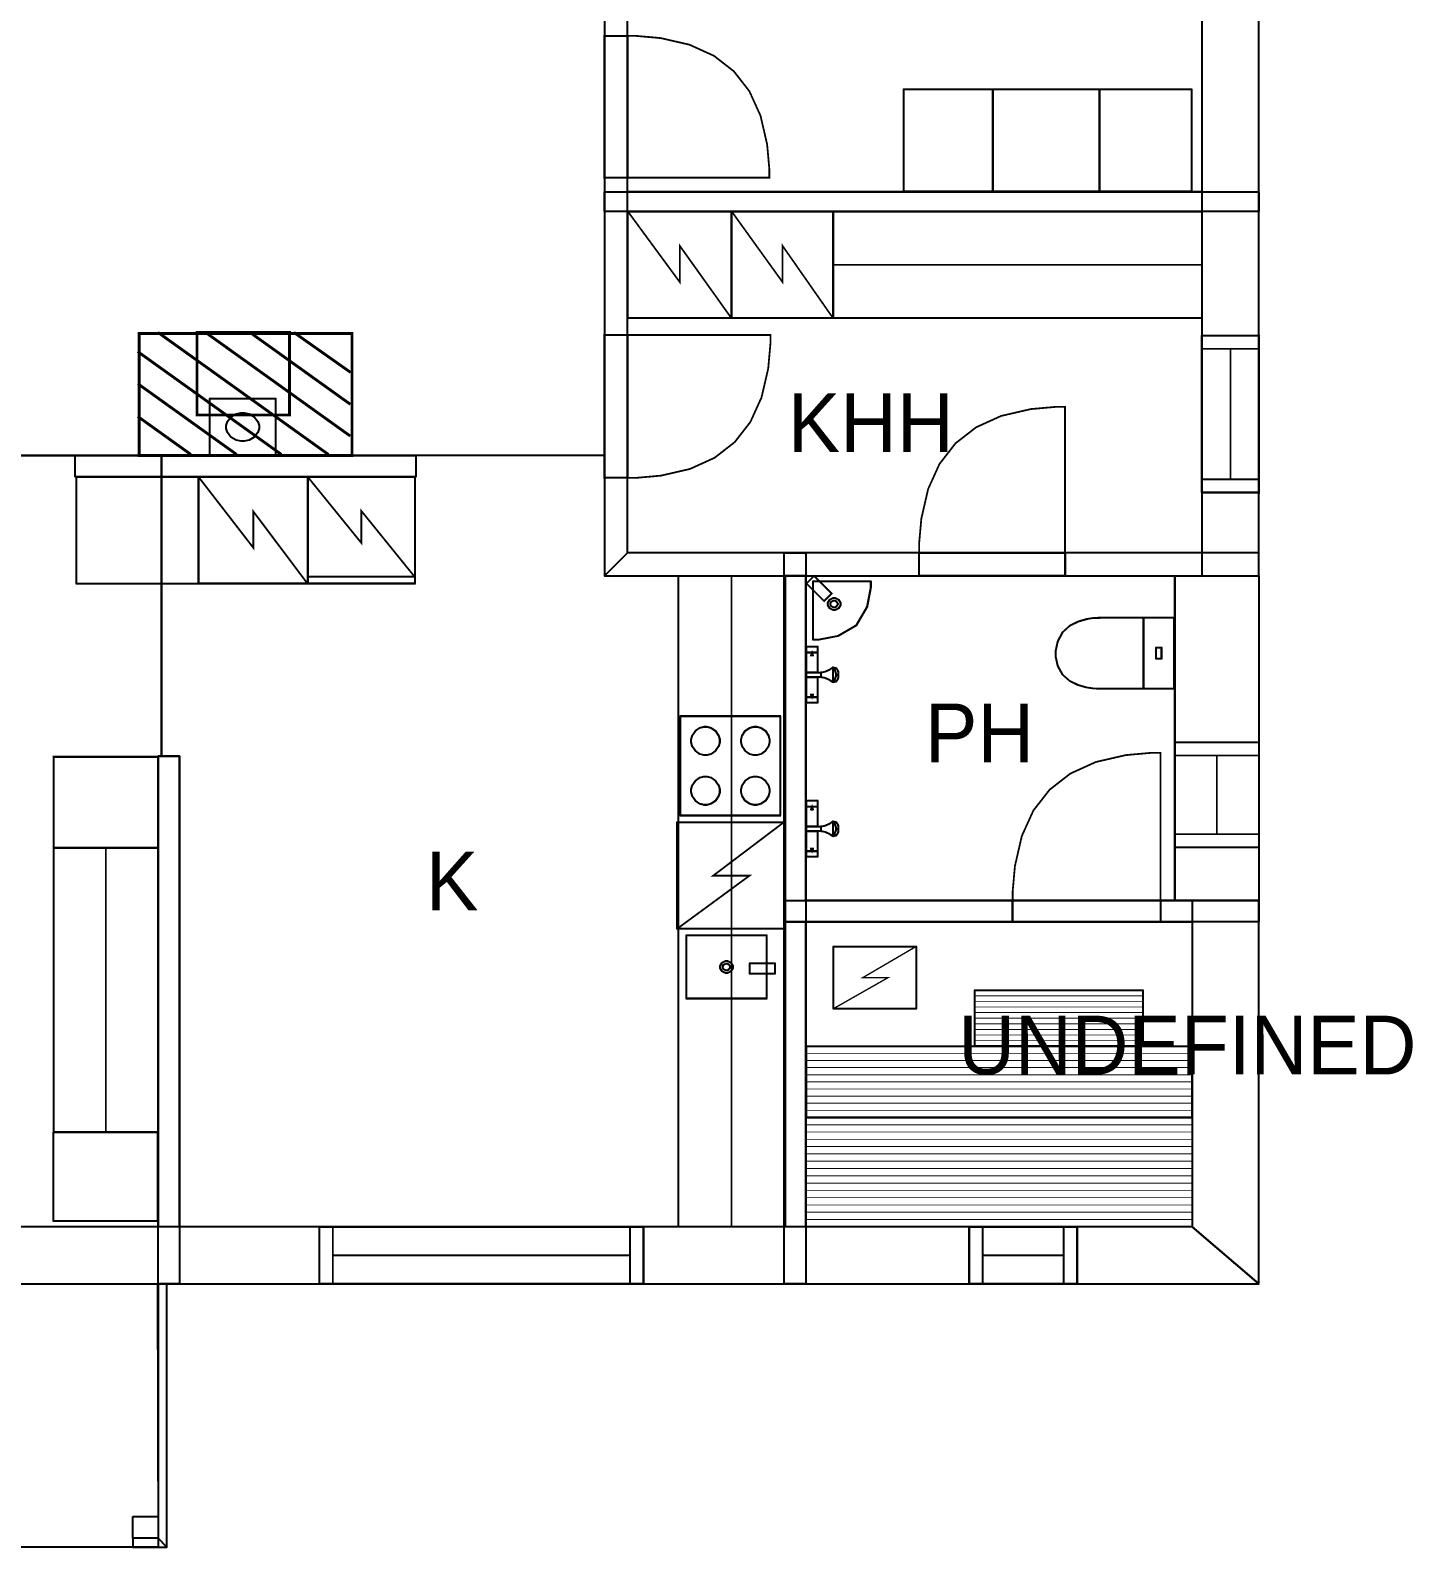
# Model space of a CAD drawing. Extents: x 2.3 to 15.3, y 0 to 14.5.
# Drawn here: x 7.23 to 15.32, y 0 to 8.88 of the extents above; entities that cross this region are included whole.
import ezdxf

# ---------------------------------------------------------------- set-up
doc = ezdxf.new("R2010")
doc.units = 0
doc.layers.get('0').update_dxf_attribs({"linetype": 'CONTINUOUS'})

msp = doc.modelspace()

# ---------------------------------------------------------------- linework, layer by layer
at = {"color": 0}
for points, const_width in [([(10.5942, 11.4981), (10.5942, 5.68642), (10.7296, 5.82183), (10.7296, 11.4981), (10.5942, 11.4981)], 0.00208), ([(14.0917, 11.1648), (14.0917, 5.68642), (14.425, 5.68642), (14.425, 11.4981), (14.0917, 11.1648)], 0.00208), ([(10.5942, 8.84744), (10.7296, 8.84744), (10.7296, 8.01714), (10.5942, 8.01714), (10.5942, 8.84744)], 0.01042), ([(10.5942, 8.84744), (10.7296, 8.84744), (10.7296, 8.01714), (10.5942, 8.01714), (10.5942, 8.84744)], 0.01042), ([(10.7296, 8.84744), (10.7782, 8.84744), (10.9242, 8.83447), (11.0928, 8.79557), (11.2356, 8.73068), (11.3523, 8.63992), (11.4431, 8.52317), (11.508, 8.38043), (11.5469, 8.21175), (11.5599, 8.06581), (11.5599, 8.01714), (10.7296, 8.01714), (10.7296, 8.84744)], 0.01042), ([(12.3467, 8.53472), (12.8677, 8.53472), (12.8677, 7.93576), (12.3467, 7.93576), (12.3467, 8.53472)], 0.01042), ([(12.8676, 8.53472), (13.4926, 8.53472), (13.4926, 7.93576), (12.8676, 7.93576), (12.8676, 8.53472)], 0.01042), ([(13.4927, 8.53472), (14.0299, 8.53472), (14.0299, 7.93576), (13.4927, 7.93576), (13.4927, 8.53472)], 0.01042), ([(10.5942, 7.93414), (14.425, 7.93414), (14.425, 7.82026), (10.5942, 7.82026), (10.5942, 7.93414)], 0.00208), ([(10.7317, 7.81961), (11.339, 7.81961), (11.339, 7.19461), (10.7317, 7.19461), (10.7317, 7.81961)], 0.01012), ([(11.339, 7.82026), (11.9336, 7.82026), (11.9336, 7.19526), (11.339, 7.19526), (11.339, 7.82026)], 0.00991), ([(11.9336, 7.81944), (14.0917, 7.81944), (14.0917, 7.19444), (11.9336, 7.19444), (11.9336, 7.81944)], 0.01042), ([(11.9336, 7.81944), (14.0917, 7.81944), (14.0917, 7.50694), (11.9336, 7.50694), (11.9336, 7.81944)], 0.01042), ([(7.87147, 7.10558), (9.11762, 7.10558), (9.11762, 6.39122), (7.87147, 6.39122), (7.87147, 7.10558)], 0.01662), ([(8.21001, 7.11154), (8.75119, 7.11154), (8.75119, 6.62842), (8.21001, 6.62842), (8.21001, 7.11154)], 0.01662), ([(10.5942, 7.09694), (10.7296, 7.09694), (10.7296, 6.26019), (10.5942, 6.26019), (10.5942, 7.09694)], 0.01042), ([(10.5942, 7.09694), (10.7296, 7.09694), (10.7296, 6.26019), (10.5942, 6.26019), (10.5942, 7.09694)], 0.01042), ([(10.7296, 6.26019), (10.7786, 6.26019), (10.9257, 6.27328), (11.0956, 6.3125), (11.2394, 6.37788), (11.357, 6.4694), (11.4486, 6.58703), (11.5139, 6.73085), (11.5532, 6.90076), (11.5663, 7.04785), (11.5663, 7.09685), (10.7296, 7.09685), (10.7296, 6.26019)], 0.01042), ([(14.0917, 7.09413), (14.425, 7.09413), (14.425, 6.17372), (14.0917, 6.17372), (14.0917, 7.09413)], 0.01042), ([(14.0917, 7.09413), (14.425, 7.09413), (14.425, 6.17372), (14.0917, 6.17372), (14.0917, 7.09413)], 0.01042), ([(8.2845, 6.72515), (8.67014, 6.72515), (8.67014, 6.39122), (8.2845, 6.39122), (8.2845, 6.72515)], 0.00771), ([(12.4359, 5.82183), (12.4359, 5.8719), (12.4493, 6.02214), (12.4893, 6.19564), (12.556, 6.3425), (12.6495, 6.46268), (12.7696, 6.5561), (12.9165, 6.62283), (13.09, 6.66287), (13.2402, 6.67622), (13.2903, 6.67622), (13.2903, 5.82183), (12.4359, 5.82183)], 0.01042), ([(8.38092, 6.55821), (8.38092, 6.56635), (8.38846, 6.59076), (8.40912, 6.61729), (8.43978, 6.63519), (8.46793, 6.64171), (8.47732, 6.64171), (8.48665, 6.64171), (8.51481, 6.63519), (8.54546, 6.61729), (8.56614, 6.59076), (8.57374, 6.56635), (8.57374, 6.55821), (8.57374, 6.55013), (8.56614, 6.52572), (8.54546, 6.49918), (8.51481, 6.48128), (8.48665, 6.47472), (8.47732, 6.47472), (8.46793, 6.47472), (8.43978, 6.48128), (8.40912, 6.49918), (8.38846, 6.52572), (8.38092, 6.55013), (8.38092, 6.55821)], 0.00771), ([(7.49772, 6.39122), (9.49061, 6.39122), (9.49061, 6.26622), (7.49772, 6.26622), (7.49772, 6.39122)], 0.00208), ([(7.50493, 6.26574), (8.21881, 6.26574), (8.21881, 5.64074), (7.50493, 5.64074), (7.50493, 6.26574)], 0.01042), ([(8.21881, 6.26622), (8.85807, 6.26622), (8.85807, 5.64122), (8.21881, 5.64122), (8.21881, 6.26622)], 0.01066), ([(8.85812, 6.26606), (9.48546, 6.26606), (9.48546, 5.64106), (8.85812, 5.64106), (8.85812, 6.26606)], 0.01046), ([(10.5942, 5.68642), (14.425, 5.68642), (14.425, 5.82183), (10.7296, 5.82183), (10.5942, 5.68642)], 0.00208), ([(11.6474, 5.82183), (11.7724, 5.82183), (11.7724, 5.68642), (11.6474, 5.68642), (11.6474, 5.82183)], 0.00208), ([(12.4359, 5.82183), (13.2902, 5.82183), (13.2902, 5.68642), (12.4359, 5.68642), (12.4359, 5.82183)], 0.01042), ([(12.4359, 5.82183), (13.2902, 5.82183), (13.2902, 5.68642), (12.4359, 5.68642), (12.4359, 5.82183)], 0.01042), ([(8.85812, 5.68272), (9.48546, 5.68272), (9.48546, 5.64106), (8.85812, 5.64106), (8.85812, 5.68272)], 0.01046), ([(11.0277, 5.68642), (11.0277, 1.87706), (11.6527, 1.87706), (11.6527, 5.68642), (11.0277, 5.68642)], 0.01042), ([(11.3382, 5.68642), (11.3382, 1.87582), (11.6507, 1.87582), (11.6507, 5.68642), (11.3382, 5.68642)], 0.01042), ([(11.6474, 5.68642), (11.7724, 5.68642), (11.7724, 3.66114), (11.6474, 3.66114), (11.6474, 5.68642)], 0.00208), ([(11.8804, 5.53911), (11.7773, 5.64214), (11.8215, 5.68642), (11.9246, 5.58328), (11.8804, 5.53911)], 0.01042), ([(13.9326, 5.68642), (14.425, 5.68642), (14.425, 3.78614), (13.9326, 3.78614), (13.9326, 5.68642)], 0.00208), ([(11.8141, 5.31424), (11.8513, 5.31424), (11.9629, 5.33544), (12.0693, 5.39903), (12.1331, 5.50504), (12.1544, 5.61632), (12.1544, 5.65338), (11.8141, 5.65338), (11.8141, 5.31424)], 0.01042), ([(11.939, 5.55838), (11.9454, 5.55838), (11.9647, 5.54775), (11.9754, 5.52838), (11.9754, 5.52192), (11.9754, 5.51551), (11.9647, 5.49615), (11.9454, 5.48546), (11.939, 5.48546), (11.9325, 5.48546), (11.9131, 5.49615), (11.9025, 5.51551), (11.9025, 5.52192), (11.9025, 5.52838), (11.9131, 5.54775), (11.9325, 5.55838), (11.939, 5.55838)], 0.00833), ([(11.939, 5.54275), (11.9426, 5.54275), (11.9537, 5.53668), (11.9598, 5.52561), (11.9598, 5.52192), (11.9598, 5.51828), (11.9537, 5.50722), (11.9426, 5.50108), (11.939, 5.50108), (11.9353, 5.50108), (11.9242, 5.50722), (11.9181, 5.51828), (11.9181, 5.52192), (11.9181, 5.52561), (11.9242, 5.53668), (11.9353, 5.54275), (11.939, 5.54275)], 0.00833), ([(13.4958, 5.02615), (13.4958, 5.02615), (13.4846, 5.0261), (13.4552, 5.02772), (13.4137, 5.03386), (13.3661, 5.04725), (13.3185, 5.07081), (13.2769, 5.10726), (13.2476, 5.15944), (13.2364, 5.21251), (13.2364, 5.23014), (13.2364, 5.24849), (13.2476, 5.30333), (13.2769, 5.35742), (13.3185, 5.39524), (13.3661, 5.41965), (13.4137, 5.43365), (13.4552, 5.44006), (13.4846, 5.44179), (13.4958, 5.44168), (13.4958, 5.44168), (13.7501, 5.44271), (13.7501, 5.02615), (13.4958, 5.02615)], 0.01042), ([(13.7501, 5.44271), (13.7501, 5.02615), (13.9276, 5.02615), (13.9276, 5.44271), (13.7501, 5.44271)], 0.01042), ([(11.7776, 5.27257), (11.7776, 5.23714), (11.8412, 5.23714), (11.8412, 5.27257), (11.7776, 5.27257)], 0.01042), ([(11.7776, 5.23817), (11.7776, 5.12153), (11.8412, 5.12153), (11.8412, 5.23817), (11.7776, 5.23817)], 0.01042), ([(11.8099, 5.23714), (11.8087, 5.23394), (11.8048, 5.22428), (11.8037, 5.22151), (11.8037, 5.22151), (11.8051, 5.22151), (11.8093, 5.22151), (11.8136, 5.22151), (11.8151, 5.22151), (11.8151, 5.22151), (11.8145, 5.2239), (11.811, 5.23389), (11.8099, 5.23714)], 0.01042), ([(13.8239, 5.26753), (13.8239, 5.20133), (13.8538, 5.20133), (13.8538, 5.26753), (13.8239, 5.26753)], 0.01042), ([(11.7776, 5.09337), (11.7776, 5.12153), (11.8609, 5.12153), (11.8609, 5.11453), (11.8609, 5.09868), (11.8609, 5.09337), (11.8401, 5.09337), (11.7932, 5.09337), (11.7776, 5.09337)], 0.01042), ([(11.7776, 5.09337), (11.7776, 4.97672), (11.8412, 4.97672), (11.8412, 5.09337), (11.7776, 5.09337)], 0.01042), ([(11.7776, 4.97672), (11.7776, 4.94342), (11.8412, 4.94342), (11.8412, 4.97672), (11.7776, 4.97672)], 0.01042), ([(11.8099, 4.97672), (11.8087, 4.97999), (11.8048, 4.98964), (11.8037, 4.99235), (11.8037, 4.99235), (11.8051, 4.99235), (11.8093, 4.99235), (11.8136, 4.99235), (11.8151, 4.99235), (11.8151, 4.99235), (11.8145, 4.99001), (11.811, 4.98004), (11.8099, 4.97672)], 0.01042), ([(11.04, 4.86638), (11.04, 4.28304), (11.6233, 4.28304), (11.6233, 4.86638), (11.04, 4.86638)], 0.01042), ([(11.1858, 4.63721), (11.1777, 4.63721), (11.1534, 4.64378), (11.1269, 4.66162), (11.109, 4.6881), (11.1025, 4.71246), (11.1025, 4.72054), (11.1025, 4.72868), (11.109, 4.75299), (11.1269, 4.77946), (11.1534, 4.79736), (11.1777, 4.80388), (11.1858, 4.80388), (11.1939, 4.80388), (11.2182, 4.79736), (11.2447, 4.77946), (11.2626, 4.75299), (11.2692, 4.72868), (11.2692, 4.72054), (11.2692, 4.71246), (11.2626, 4.6881), (11.2447, 4.66162), (11.2182, 4.64378), (11.1939, 4.63721), (11.1858, 4.63721)], 0.01042), ([(11.4775, 4.63721), (11.4693, 4.63721), (11.445, 4.64378), (11.4186, 4.66162), (11.4007, 4.6881), (11.3942, 4.71246), (11.3942, 4.72054), (11.3942, 4.72868), (11.4007, 4.75299), (11.4186, 4.77946), (11.445, 4.79736), (11.4693, 4.80388), (11.4775, 4.80388), (11.4856, 4.80388), (11.5099, 4.79736), (11.5364, 4.77946), (11.5543, 4.75299), (11.5608, 4.72868), (11.5608, 4.72054), (11.5608, 4.71246), (11.5543, 4.6881), (11.5364, 4.66162), (11.5099, 4.64378), (11.4856, 4.63721), (11.4775, 4.63721)], 0.01042), ([(13.9326, 4.71268), (14.425, 4.71268), (14.425, 4.09706), (13.9326, 4.09706), (13.9326, 4.71268)], 0.01042), ([(13.9326, 4.71268), (14.425, 4.71268), (14.425, 4.09706), (13.9326, 4.09706), (13.9326, 4.71268)], 0.01042), ([(7.37153, 4.62819), (7.37153, 4.09375), (7.98133, 4.09375), (7.98133, 4.62819), (7.37153, 4.62819)], 0.01042), ([(7.98258, 4.63206), (8.10758, 4.63206), (8.10758, 1.54258), (7.98258, 1.54258), (7.98258, 4.63206)], 0.00208), ([(12.9835, 3.78614), (12.9835, 3.83686), (12.997, 3.98888), (13.0375, 4.16456), (13.105, 4.31315), (13.1997, 4.43479), (13.3213, 4.5294), (13.4699, 4.59694), (13.6456, 4.63747), (13.7976, 4.65099), (13.8483, 4.65099), (13.8483, 3.78614), (12.9835, 3.78614)], 0.01042), ([(11.1858, 4.34554), (11.1777, 4.34554), (11.1534, 4.35211), (11.1269, 4.36996), (11.109, 4.39643), (11.1025, 4.42079), (11.1025, 4.42888), (11.1025, 4.43701), (11.109, 4.46132), (11.1269, 4.48779), (11.1534, 4.50569), (11.1777, 4.51221), (11.1858, 4.51221), (11.1939, 4.51221), (11.2182, 4.50569), (11.2447, 4.48779), (11.2626, 4.46132), (11.2692, 4.43701), (11.2692, 4.42888), (11.2692, 4.42079), (11.2626, 4.39643), (11.2447, 4.36996), (11.2182, 4.35211), (11.1939, 4.34554), (11.1858, 4.34554)], 0.01042), ([(11.4775, 4.34554), (11.4693, 4.34554), (11.445, 4.35211), (11.4186, 4.36996), (11.4007, 4.39643), (11.3942, 4.42079), (11.3942, 4.42888), (11.3942, 4.43701), (11.4007, 4.46132), (11.4186, 4.48779), (11.445, 4.50569), (11.4693, 4.51221), (11.4775, 4.51221), (11.4856, 4.51221), (11.5099, 4.50569), (11.5364, 4.48779), (11.5543, 4.46132), (11.5608, 4.43701), (11.5608, 4.42888), (11.5608, 4.42079), (11.5543, 4.39643), (11.5364, 4.36996), (11.5099, 4.35211), (11.4856, 4.34554), (11.4775, 4.34554)], 0.01042), ([(11.7776, 4.37104), (11.7776, 4.33561), (11.8412, 4.33561), (11.8412, 4.37104), (11.7776, 4.37104)], 0.01042), ([(11.7776, 4.33664), (11.7776, 4.22), (11.8412, 4.22), (11.8412, 4.33664), (11.7776, 4.33664)], 0.01042), ([(11.8099, 4.33561), (11.8087, 4.33242), (11.8048, 4.32275), (11.8037, 4.31999), (11.8037, 4.31999), (11.8051, 4.31999), (11.8093, 4.31999), (11.8136, 4.31999), (11.8151, 4.31999), (11.8151, 4.31999), (11.8145, 4.32238), (11.811, 4.33236), (11.8099, 4.33561)], 0.01042), ([(11.0208, 4.24533), (11.0208, 3.62033), (11.6458, 3.62033), (11.6458, 4.24533), (11.0208, 4.24533)], 0.01042), ([(11.7776, 4.19185), (11.7776, 4.22), (11.8609, 4.22), (11.8609, 4.213), (11.8609, 4.19715), (11.8609, 4.19185), (11.8401, 4.19185), (11.7932, 4.19185), (11.7776, 4.19185)], 0.01042), ([(11.7776, 4.19185), (11.7776, 4.07519), (11.8412, 4.07519), (11.8412, 4.19185), (11.7776, 4.19185)], 0.01042), ([(7.37164, 4.09375), (7.37164, 2.42996), (7.98133, 2.42996), (7.98133, 4.09375), (7.37164, 4.09375)], 0.01042), ([(11.8099, 4.07519), (11.8087, 4.07844), (11.8048, 4.08811), (11.8037, 4.09082), (11.8037, 4.09082), (11.8051, 4.09082), (11.8093, 4.09082), (11.8136, 4.09082), (11.8151, 4.09082), (11.8151, 4.09082), (11.8145, 4.08849), (11.811, 4.0785), (11.8099, 4.07519)], 0.01042), ([(11.7776, 4.07519), (11.7776, 4.04183), (11.8412, 4.04183), (11.8412, 4.07519), (11.7776, 4.07519)], 0.01042), ([(11.6474, 3.78614), (14.425, 3.78614), (14.425, 3.66114), (11.6474, 3.66114), (11.6474, 3.78614)], 0.00208), ([(12.9835, 3.78614), (13.8483, 3.78614), (13.8483, 3.66114), (12.9835, 3.66114), (12.9835, 3.78614)], 0.01042), ([(12.9835, 3.78614), (13.8483, 3.78614), (13.8483, 3.66114), (12.9835, 3.66114), (12.9835, 3.78614)], 0.01042), ([(14.0335, 3.78614), (14.0335, 1.87592), (14.425, 1.54258), (14.425, 3.78614), (14.0335, 3.78614)], 0.00208), ([(11.6474, 3.66114), (11.7724, 3.66114), (11.7724, 1.54258), (11.6474, 1.54258), (11.6474, 3.66114)], 0.00208), ([(11.0744, 3.58322), (11.0744, 3.21203), (11.5431, 3.21203), (11.5431, 3.58322), (11.0744, 3.58322)], 0.01042), ([(11.935, 3.51785), (12.4193, 3.51785), (12.4193, 3.15326), (11.935, 3.15326), (11.935, 3.51785)], 0.00807), ([(11.3087, 3.36111), (11.3023, 3.36111), (11.2829, 3.37181), (11.2723, 3.39117), (11.2723, 3.39757), (11.2723, 3.40403), (11.2829, 3.42339), (11.3023, 3.43403), (11.3087, 3.43403), (11.3152, 3.43403), (11.3345, 3.42339), (11.3452, 3.40403), (11.3452, 3.39757), (11.3452, 3.39117), (11.3345, 3.37181), (11.3152, 3.36111), (11.3087, 3.36111)], 0.00833), ([(11.3087, 3.37674), (11.3051, 3.37674), (11.294, 3.38286), (11.2879, 3.39393), (11.2879, 3.39757), (11.2879, 3.40126), (11.294, 3.41233), (11.3051, 3.4184), (11.3087, 3.4184), (11.3124, 3.4184), (11.3235, 3.41233), (11.3296, 3.40126), (11.3296, 3.39757), (11.3296, 3.39393), (11.3235, 3.38286), (11.3124, 3.37674), (11.3087, 3.37674)], 0.00833), ([(11.4462, 3.41992), (11.4462, 3.35742), (11.5921, 3.35742), (11.5921, 3.41992), (11.4462, 3.41992)], 0.01042), ([(12.7626, 3.26156), (13.745, 3.26156), (13.745, 2.93332), (12.7626, 2.93332), (12.7626, 3.26156)], 0.01042), ([(11.7769, 2.93332), (14.0335, 2.93332), (14.0335, 2.51665), (11.7769, 2.51665), (11.7769, 2.93332)], 0.01042), ([(11.7725, 2.51665), (14.0349, 2.51665), (14.0349, 1.87625), (11.7725, 1.87625), (11.7725, 2.51665)], 0.01042), ([(7.37022, 2.43001), (7.37022, 1.90967), (7.98004, 1.90967), (7.98004, 2.43001), (7.37022, 2.43001)], 0.01042), ([(14.0335, 1.87592), (2.50092, 1.87592), (2.32383, 1.54258), (14.425, 1.54258), (14.0335, 1.87592)], 0.00208), ([(8.92643, 1.87592), (10.8225, 1.87592), (10.8225, 1.54258), (8.92643, 1.54258), (8.92643, 1.87592)], 0.01042), ([(8.92643, 1.87592), (10.8225, 1.87592), (10.8225, 1.54258), (8.92643, 1.54258), (8.92643, 1.87592)], 0.01042), ([(12.7301, 1.87592), (13.3603, 1.87592), (13.3603, 1.54258), (12.7301, 1.54258), (12.7301, 1.87592)], 0.01042), ([(12.7301, 1.87592), (13.3603, 1.87592), (13.3603, 1.54258), (12.7301, 1.54258), (12.7301, 1.87592)], 0.01042), ([(7.97999, 1.54258), (7.98258, 0.00092), (2.50092, 0.00092), (2.50092, 1.54318), (7.97999, 1.54258)], 0.00208), ([(7.98258, 1.54258), (7.98258, 0.05301), (8.03467, 0.00092), (8.03467, 1.54258), (7.98258, 1.54258)], 0.00208), ([(7.98258, 0.05301), (7.83513, 0.05301), (7.83513, 0.00092), (8.03467, 0.00092), (7.98258, 0.05301)], 0.00208)]:
    msp.add_lwpolyline(points, close=True, dxfattribs=dict(at, const_width=const_width))
for points in [[(10.5942, 11.4981), (10.5942, 5.68642), (10.7296, 5.82183), (10.7296, 11.4981), (10.5942, 11.4981)], [(14.0917, 11.1648), (14.0917, 5.68642), (14.425, 5.68642), (14.425, 11.4981), (14.0917, 11.1648)], [(10.5942, 7.93414), (14.425, 7.93414), (14.425, 7.82026), (10.5942, 7.82026), (10.5942, 7.93414)], [(7.49772, 6.39122), (9.49061, 6.39122), (9.49061, 6.26622), (7.49772, 6.26622), (7.49772, 6.39122)], [(10.5942, 5.68642), (14.425, 5.68642), (14.425, 5.82183), (10.7296, 5.82183), (10.5942, 5.68642)], [(11.6474, 5.82183), (11.7724, 5.82183), (11.7724, 5.68642), (11.6474, 5.68642), (11.6474, 5.82183)], [(11.6474, 5.68642), (11.7724, 5.68642), (11.7724, 3.66114), (11.6474, 3.66114), (11.6474, 5.68642)], [(13.9326, 5.68642), (14.425, 5.68642), (14.425, 3.78614), (13.9326, 3.78614), (13.9326, 5.68642)], [(7.98258, 4.63206), (8.10758, 4.63206), (8.10758, 1.54258), (7.98258, 1.54258), (7.98258, 4.63206)], [(11.6474, 3.78614), (14.425, 3.78614), (14.425, 3.66114), (11.6474, 3.66114), (11.6474, 3.78614)], [(14.0335, 3.78614), (14.0335, 1.87592), (14.425, 1.54258), (14.425, 3.78614), (14.0335, 3.78614)], [(11.6474, 3.66114), (11.7724, 3.66114), (11.7724, 1.54258), (11.6474, 1.54258), (11.6474, 3.66114)], [(14.0335, 1.87592), (2.50092, 1.87592), (2.32383, 1.54258), (14.425, 1.54258), (14.0335, 1.87592)], [(7.83447, 0.18132), (7.98258, 0.18132), (7.98258, 0.05301), (7.83447, 0.05301), (7.83447, 0.18132)]]:
    msp.add_lwpolyline(points, close=True, dxfattribs=at)
at = {"color": 7, "const_width": 0.00208}
for points in [[(10.5942, 6.39236), (5.94749, 6.39079), (5.96832, 11.1648), (10.5942, 11.1648), (10.5942, 6.39236)], [(10.7296, 11.1648), (14.0917, 11.1648), (14.0917, 7.93414), (10.7296, 7.93414), (10.7296, 11.1648)], [(10.7296, 7.82026), (14.0917, 7.82026), (14.0917, 5.82183), (10.7296, 5.82183), (10.7296, 7.82026)], [(10.5942, 5.68642), (11.6474, 5.68642), (11.6474, 1.87592), (8.10758, 1.87592), (8.10758, 4.63206), (8.00331, 4.63206), (8.00331, 6.39079), (5.94749, 6.39079), (10.5942, 6.39236), (10.5942, 5.68642)], [(8.00331, 4.63206), (7.98258, 4.63206), (7.98258, 1.87592), (5.94749, 1.87592), (5.94749, 6.39079), (8.00331, 6.39079), (8.00331, 4.63206)], [(11.7724, 5.68642), (13.9326, 5.68642), (13.9326, 3.78614), (11.7724, 3.78614), (11.7724, 5.68642)], [(11.7724, 3.66114), (14.0335, 3.66114), (14.0335, 1.87592), (11.7724, 1.87592), (11.7724, 3.66114)]]:
    msp.add_lwpolyline(points, close=True, dxfattribs=at)
at = {"color": 7}
for points in [[(10.5942, 6.39236), (5.94749, 6.39079), (5.96832, 11.1648), (10.5942, 11.1648), (10.5942, 6.39236)], [(10.7296, 11.1648), (14.0917, 11.1648), (14.0917, 7.93414), (10.7296, 7.93414), (10.7296, 11.1648)], [(10.5942, 8.84744), (10.7296, 8.84744), (10.7296, 8.01714), (10.5942, 8.01714), (10.5942, 8.84744)], [(10.5942, 8.84744), (10.7296, 8.84744), (10.7296, 8.01714), (10.5942, 8.01714), (10.5942, 8.84744)], [(12.3467, 8.53472), (12.8677, 8.53472), (12.8677, 7.93576), (12.3467, 7.93576), (12.3467, 8.53472)], [(12.8676, 8.53472), (13.4926, 8.53472), (13.4926, 7.93576), (12.8676, 7.93576), (12.8676, 8.53472)], [(13.4927, 8.53472), (14.0299, 8.53472), (14.0299, 7.93576), (13.4927, 7.93576), (13.4927, 8.53472)], [(10.7296, 7.82026), (14.0917, 7.82026), (14.0917, 5.82183), (10.7296, 5.82183), (10.7296, 7.82026)], [(10.7317, 7.81961), (11.339, 7.81961), (11.339, 7.19461), (10.7317, 7.19461), (10.7317, 7.81961)], [(11.339, 7.82026), (11.9336, 7.82026), (11.9336, 7.19526), (11.339, 7.19526), (11.339, 7.82026)], [(11.9336, 7.81944), (14.0917, 7.81944), (14.0917, 7.19444), (11.9336, 7.19444), (11.9336, 7.81944)], [(7.87147, 7.10558), (9.11762, 7.10558), (9.11762, 6.39122), (7.87147, 6.39122), (7.87147, 7.10558)], [(8.21001, 7.11154), (8.75119, 7.11154), (8.75119, 6.62842), (8.21001, 6.62842), (8.21001, 7.11154)], [(10.5942, 7.09694), (10.7296, 7.09694), (10.7296, 6.26019), (10.5942, 6.26019), (10.5942, 7.09694)], [(10.5942, 7.09694), (10.7296, 7.09694), (10.7296, 6.26019), (10.5942, 6.26019), (10.5942, 7.09694)], [(14.0917, 7.09413), (14.425, 7.09413), (14.425, 6.17372), (14.0917, 6.17372), (14.0917, 7.09413)], [(14.0917, 7.09413), (14.425, 7.09413), (14.425, 6.17372), (14.0917, 6.17372), (14.0917, 7.09413)], [(8.2845, 6.72515), (8.67014, 6.72515), (8.67014, 6.39122), (8.2845, 6.39122), (8.2845, 6.72515)], [(8.38092, 6.55821), (8.38092, 6.56635), (8.38846, 6.59076), (8.40912, 6.61729), (8.43978, 6.63519), (8.46793, 6.64171), (8.47732, 6.64171), (8.48665, 6.64171), (8.51481, 6.63519), (8.54546, 6.61729), (8.56614, 6.59076), (8.57374, 6.56635), (8.57374, 6.55821), (8.57374, 6.55013), (8.56614, 6.52572), (8.54546, 6.49918), (8.51481, 6.48128), (8.48665, 6.47472), (8.47732, 6.47472), (8.46793, 6.47472), (8.43978, 6.48128), (8.40912, 6.49918), (8.38846, 6.52572), (8.38092, 6.55013), (8.38092, 6.55821)], [(10.5942, 5.68642), (11.6474, 5.68642), (11.6474, 1.87592), (8.10758, 1.87592), (8.10758, 4.63206), (8.00331, 4.63206), (8.00331, 6.39079), (5.94749, 6.39079), (10.5942, 6.39236), (10.5942, 5.68642)], [(8.00331, 4.63206), (7.98258, 4.63206), (7.98258, 1.87592), (5.94749, 1.87592), (5.94749, 6.39079), (8.00331, 6.39079), (8.00331, 4.63206)], [(7.50493, 6.26574), (8.21881, 6.26574), (8.21881, 5.64074), (7.50493, 5.64074), (7.50493, 6.26574)], [(8.21881, 6.26622), (8.85807, 6.26622), (8.85807, 5.64122), (8.21881, 5.64122), (8.21881, 6.26622)], [(8.85812, 6.26606), (9.48546, 6.26606), (9.48546, 5.64106), (8.85812, 5.64106), (8.85812, 6.26606)], [(12.4359, 5.82183), (13.2902, 5.82183), (13.2902, 5.68642), (12.4359, 5.68642), (12.4359, 5.82183)], [(12.4359, 5.82183), (13.2902, 5.82183), (13.2902, 5.68642), (12.4359, 5.68642), (12.4359, 5.82183)], [(11.0277, 5.68642), (11.6527, 5.68642), (11.6527, 1.87706), (11.0277, 1.87706), (11.0277, 5.68642)], [(11.7724, 5.68642), (13.9326, 5.68642), (13.9326, 3.78614), (11.7724, 3.78614), (11.7724, 5.68642)], [(11.8804, 5.53911), (11.7773, 5.64214), (11.8215, 5.68642), (11.9246, 5.58328), (11.8804, 5.53911)], [(8.85812, 5.68272), (9.48546, 5.68272), (9.48546, 5.64106), (8.85812, 5.64106), (8.85812, 5.68272)], [(11.8141, 5.31424), (11.8513, 5.31424), (11.9629, 5.33544), (12.0693, 5.39903), (12.1331, 5.50504), (12.1544, 5.61632), (12.1544, 5.65338), (11.8141, 5.65338), (11.8141, 5.31424)], [(11.939, 5.55838), (11.9454, 5.55838), (11.9647, 5.54775), (11.9754, 5.52838), (11.9754, 5.52192), (11.9754, 5.51551), (11.9647, 5.49615), (11.9454, 5.48546), (11.939, 5.48546), (11.9325, 5.48546), (11.9131, 5.49615), (11.9025, 5.51551), (11.9025, 5.52192), (11.9025, 5.52838), (11.9131, 5.54775), (11.9325, 5.55838), (11.939, 5.55838)], [(11.939, 5.54275), (11.9426, 5.54275), (11.9537, 5.53668), (11.9598, 5.52561), (11.9598, 5.52192), (11.9598, 5.51828), (11.9537, 5.50722), (11.9426, 5.50108), (11.939, 5.50108), (11.9353, 5.50108), (11.9242, 5.50722), (11.9181, 5.51828), (11.9181, 5.52192), (11.9181, 5.52561), (11.9242, 5.53668), (11.9353, 5.54275), (11.939, 5.54275)], [(13.4958, 5.02615), (13.4958, 5.02615), (13.4846, 5.0261), (13.4552, 5.02772), (13.4137, 5.03386), (13.3661, 5.04725), (13.3185, 5.07081), (13.2769, 5.10726), (13.2476, 5.15944), (13.2364, 5.21251), (13.2364, 5.23014), (13.2364, 5.24849), (13.2476, 5.30333), (13.2769, 5.35742), (13.3185, 5.39524), (13.3661, 5.41965), (13.4137, 5.43365), (13.4552, 5.44006), (13.4846, 5.44179), (13.4958, 5.44168), (13.4958, 5.44168), (13.7501, 5.44271), (13.7501, 5.02615), (13.4958, 5.02615)], [(13.7501, 5.44271), (13.9276, 5.44271), (13.9276, 5.02615), (13.7501, 5.02615), (13.7501, 5.44271)], [(11.7776, 5.27257), (11.8412, 5.27257), (11.8412, 5.23714), (11.7776, 5.23714), (11.7776, 5.27257)], [(13.8239, 5.26753), (13.8538, 5.26753), (13.8538, 5.20133), (13.8239, 5.20133), (13.8239, 5.26753)], [(11.7776, 5.23817), (11.8412, 5.23817), (11.8412, 5.12153), (11.7776, 5.12153), (11.7776, 5.23817)], [(11.8099, 5.23714), (11.8087, 5.23394), (11.8048, 5.22428), (11.8037, 5.22151), (11.8037, 5.22151), (11.8051, 5.22151), (11.8093, 5.22151), (11.8136, 5.22151), (11.8151, 5.22151), (11.8151, 5.22151), (11.8145, 5.2239), (11.811, 5.23389), (11.8099, 5.23714)], [(11.7776, 5.09337), (11.7776, 5.12153), (11.8609, 5.12153), (11.8609, 5.11453), (11.8609, 5.09868), (11.8609, 5.09337), (11.8401, 5.09337), (11.7932, 5.09337), (11.7776, 5.09337)], [(11.7776, 5.09337), (11.8412, 5.09337), (11.8412, 4.97672), (11.7776, 4.97672), (11.7776, 5.09337)], [(11.8609, 5.09337), (11.8672, 5.09337), (11.8862, 5.08979), (11.9086, 5.07986), (11.913, 5.07671), (11.9146, 5.07568), (11.9291, 5.06554), (11.9307, 5.06526), (11.9336, 5.06478), (11.9501, 5.06896), (11.963, 5.08561), (11.9641, 5.09131), (11.9643, 5.09261), (11.9651, 5.10417), (11.9651, 5.10796), (11.9651, 5.10693), (11.9651, 5.11111), (11.9643, 5.12229), (11.9641, 5.12358), (11.963, 5.12935), (11.9501, 5.14606), (11.9336, 5.15018), (11.9307, 5.14963), (11.9291, 5.14942), (11.9146, 5.13926), (11.913, 5.13818), (11.9086, 5.1351), (11.8862, 5.12522), (11.8672, 5.12153), (11.8609, 5.12153)], [(11.9318, 5.06526), (11.9323, 5.06554), (11.9424, 5.07736), (11.9516, 5.10113), (11.9516, 5.109), (11.9513, 5.11529), (11.9421, 5.13797), (11.9323, 5.14914), (11.9318, 5.14963)], [(11.7776, 4.97672), (11.8412, 4.97672), (11.8412, 4.94342), (11.7776, 4.94342), (11.7776, 4.97672)], [(11.8099, 4.97672), (11.8087, 4.97999), (11.8048, 4.98964), (11.8037, 4.99235), (11.8037, 4.99235), (11.8051, 4.99235), (11.8093, 4.99235), (11.8136, 4.99235), (11.8151, 4.99235), (11.8151, 4.99235), (11.8145, 4.99001), (11.811, 4.98004), (11.8099, 4.97672)], [(11.04, 4.86638), (11.6233, 4.86638), (11.6233, 4.28304), (11.04, 4.28304), (11.04, 4.86638)], [(11.1858, 4.63721), (11.1777, 4.63721), (11.1534, 4.64378), (11.1269, 4.66162), (11.109, 4.6881), (11.1025, 4.71246), (11.1025, 4.72054), (11.1025, 4.72868), (11.109, 4.75299), (11.1269, 4.77946), (11.1534, 4.79736), (11.1777, 4.80388), (11.1858, 4.80388), (11.1939, 4.80388), (11.2182, 4.79736), (11.2447, 4.77946), (11.2626, 4.75299), (11.2692, 4.72868), (11.2692, 4.72054), (11.2692, 4.71246), (11.2626, 4.6881), (11.2447, 4.66162), (11.2182, 4.64378), (11.1939, 4.63721), (11.1858, 4.63721)], [(11.4775, 4.63721), (11.4693, 4.63721), (11.445, 4.64378), (11.4186, 4.66162), (11.4007, 4.6881), (11.3942, 4.71246), (11.3942, 4.72054), (11.3942, 4.72868), (11.4007, 4.75299), (11.4186, 4.77946), (11.445, 4.79736), (11.4693, 4.80388), (11.4775, 4.80388), (11.4856, 4.80388), (11.5099, 4.79736), (11.5364, 4.77946), (11.5543, 4.75299), (11.5608, 4.72868), (11.5608, 4.72054), (11.5608, 4.71246), (11.5543, 4.6881), (11.5364, 4.66162), (11.5099, 4.64378), (11.4856, 4.63721), (11.4775, 4.63721)], [(13.9326, 4.71268), (14.425, 4.71268), (14.425, 4.09706), (13.9326, 4.09706), (13.9326, 4.71268)], [(13.9326, 4.71268), (14.425, 4.71268), (14.425, 4.09706), (13.9326, 4.09706), (13.9326, 4.71268)], [(7.37153, 4.62819), (7.98133, 4.62819), (7.98133, 4.09375), (7.37153, 4.09375), (7.37153, 4.62819)], [(11.1858, 4.34554), (11.1777, 4.34554), (11.1534, 4.35211), (11.1269, 4.36996), (11.109, 4.39643), (11.1025, 4.42079), (11.1025, 4.42888), (11.1025, 4.43701), (11.109, 4.46132), (11.1269, 4.48779), (11.1534, 4.50569), (11.1777, 4.51221), (11.1858, 4.51221), (11.1939, 4.51221), (11.2182, 4.50569), (11.2447, 4.48779), (11.2626, 4.46132), (11.2692, 4.43701), (11.2692, 4.42888), (11.2692, 4.42079), (11.2626, 4.39643), (11.2447, 4.36996), (11.2182, 4.35211), (11.1939, 4.34554), (11.1858, 4.34554)], [(11.4775, 4.34554), (11.4693, 4.34554), (11.445, 4.35211), (11.4186, 4.36996), (11.4007, 4.39643), (11.3942, 4.42079), (11.3942, 4.42888), (11.3942, 4.43701), (11.4007, 4.46132), (11.4186, 4.48779), (11.445, 4.50569), (11.4693, 4.51221), (11.4775, 4.51221), (11.4856, 4.51221), (11.5099, 4.50569), (11.5364, 4.48779), (11.5543, 4.46132), (11.5608, 4.43701), (11.5608, 4.42888), (11.5608, 4.42079), (11.5543, 4.39643), (11.5364, 4.36996), (11.5099, 4.35211), (11.4856, 4.34554), (11.4775, 4.34554)], [(11.7776, 4.37104), (11.8412, 4.37104), (11.8412, 4.33561), (11.7776, 4.33561), (11.7776, 4.37104)], [(11.7776, 4.33664), (11.8412, 4.33664), (11.8412, 4.22), (11.7776, 4.22), (11.7776, 4.33664)], [(11.8099, 4.33561), (11.8087, 4.33242), (11.8048, 4.32275), (11.8037, 4.31999), (11.8037, 4.31999), (11.8051, 4.31999), (11.8093, 4.31999), (11.8136, 4.31999), (11.8151, 4.31999), (11.8151, 4.31999), (11.8145, 4.32238), (11.811, 4.33236), (11.8099, 4.33561)], [(11.0208, 4.24533), (11.6458, 4.24533), (11.6458, 3.62033), (11.0208, 3.62033), (11.0208, 4.24533)], [(11.7776, 4.19185), (11.7776, 4.22), (11.8609, 4.22), (11.8609, 4.213), (11.8609, 4.19715), (11.8609, 4.19185), (11.8401, 4.19185), (11.7932, 4.19185), (11.7776, 4.19185)], [(11.7776, 4.19185), (11.8412, 4.19185), (11.8412, 4.07519), (11.7776, 4.07519), (11.7776, 4.19185)], [(11.8609, 4.19185), (11.8672, 4.19185), (11.8862, 4.18821), (11.9086, 4.17833), (11.913, 4.17518), (11.9146, 4.17415), (11.9292, 4.16401), (11.9308, 4.16374), (11.9336, 4.16325), (11.9501, 4.16737), (11.963, 4.18408), (11.9641, 4.18978), (11.9643, 4.19108), (11.9651, 4.20264), (11.9651, 4.20643), (11.9651, 4.2054), (11.9651, 4.20958), (11.9643, 4.22076), (11.9641, 4.22206), (11.963, 4.22781), (11.9501, 4.24447), (11.9336, 4.24864), (11.9308, 4.2481), (11.9292, 4.24789), (11.9146, 4.23774), (11.913, 4.23665), (11.9086, 4.23356), (11.8862, 4.22364), (11.8672, 4.22), (11.8609, 4.22)], [(11.9318, 4.16374), (11.9323, 4.16401), (11.9424, 4.17583), (11.9516, 4.1996), (11.9516, 4.20747), (11.9513, 4.21376), (11.9421, 4.23643), (11.9323, 4.24761), (11.9318, 4.2481)], [(7.37164, 4.09375), (7.98133, 4.09375), (7.98133, 2.42996), (7.37164, 2.42996), (7.37164, 4.09375)], [(11.8099, 4.07519), (11.8087, 4.07844), (11.8048, 4.08811), (11.8037, 4.09082), (11.8037, 4.09082), (11.8051, 4.09082), (11.8093, 4.09082), (11.8136, 4.09082), (11.8151, 4.09082), (11.8151, 4.09082), (11.8145, 4.08849), (11.811, 4.0785), (11.8099, 4.07519)], [(11.7776, 4.07519), (11.8412, 4.07519), (11.8412, 4.04183), (11.7776, 4.04183), (11.7776, 4.07519)], [(12.9835, 3.78614), (13.8483, 3.78614), (13.8483, 3.66114), (12.9835, 3.66114), (12.9835, 3.78614)], [(12.9835, 3.78614), (13.8483, 3.78614), (13.8483, 3.66114), (12.9835, 3.66114), (12.9835, 3.78614)], [(11.7724, 3.66114), (14.0335, 3.66114), (14.0335, 1.87592), (11.7724, 1.87592), (11.7724, 3.66114)], [(11.0744, 3.58322), (11.5431, 3.58322), (11.5431, 3.21203), (11.0744, 3.21203), (11.0744, 3.58322)], [(11.935, 3.51785), (12.4193, 3.51785), (12.4193, 3.15326), (11.935, 3.15326), (11.935, 3.51785)], [(11.3087, 3.36111), (11.3023, 3.36111), (11.2829, 3.37181), (11.2723, 3.39117), (11.2723, 3.39757), (11.2723, 3.40403), (11.2829, 3.42339), (11.3023, 3.43403), (11.3087, 3.43403), (11.3152, 3.43403), (11.3345, 3.42339), (11.3452, 3.40403), (11.3452, 3.39757), (11.3452, 3.39117), (11.3345, 3.37181), (11.3152, 3.36111), (11.3087, 3.36111)], [(11.3087, 3.37674), (11.3051, 3.37674), (11.294, 3.38286), (11.2879, 3.39393), (11.2879, 3.39757), (11.2879, 3.40126), (11.294, 3.41233), (11.3051, 3.4184), (11.3087, 3.4184), (11.3124, 3.4184), (11.3235, 3.41233), (11.3296, 3.40126), (11.3296, 3.39757), (11.3296, 3.39393), (11.3235, 3.38286), (11.3124, 3.37674), (11.3087, 3.37674)], [(11.4462, 3.41992), (11.5921, 3.41992), (11.5921, 3.35742), (11.4462, 3.35742), (11.4462, 3.41992)], [(12.7626, 3.26156), (13.745, 3.26156), (13.745, 2.93332), (12.7626, 2.93332), (12.7626, 3.26156)], [(11.7769, 2.93332), (14.0335, 2.93332), (14.0335, 2.51665), (11.7769, 2.51665), (11.7769, 2.93332)], [(11.7725, 2.51665), (14.0349, 2.51665), (14.0349, 1.87625), (11.7725, 1.87625), (11.7725, 2.51665)], [(7.37022, 2.43001), (7.98004, 2.43001), (7.98004, 1.90967), (7.37022, 1.90967), (7.37022, 2.43001)], [(8.92643, 1.87592), (10.8225, 1.87592), (10.8225, 1.54258), (8.92643, 1.54258), (8.92643, 1.87592)], [(8.92643, 1.87592), (10.8225, 1.87592), (10.8225, 1.54258), (8.92643, 1.54258), (8.92643, 1.87592)], [(12.7301, 1.87592), (13.3603, 1.87592), (13.3603, 1.54258), (12.7301, 1.54258), (12.7301, 1.87592)], [(12.7301, 1.87592), (13.3603, 1.87592), (13.3603, 1.54258), (12.7301, 1.54258), (12.7301, 1.87592)], [(7.97999, 1.54258), (7.98258, 0.00092), (2.50092, 0.00092), (2.50092, 1.54318), (7.97999, 1.54258)], [(7.98258, 1.54258), (7.98258, 0.05301), (8.03467, 0.00092), (8.03467, 1.54258), (7.98258, 1.54258)], [(7.98258, 0.05301), (7.83513, 0.05301), (7.83513, 0.00092), (8.03467, 0.00092), (7.98258, 0.05301)]]:
    msp.add_lwpolyline(points, close=True, dxfattribs=at)
at = {"color": 0}
for points, const_width in [([(10.7317, 7.81961), (11.0364, 7.405), (11.0364, 7.61751), (11.338, 7.19461)], 0.01012), ([(11.339, 7.82026), (11.6373, 7.40565), (11.6373, 7.61817), (11.9326, 7.19526)], 0.00991), ([(14.0917, 7.016), (14.425, 7.016)], 0.01042), ([(14.2583, 7.016), (14.2583, 6.2519)], 0.01042), ([(8.21881, 6.26622), (8.5395, 5.85161), (8.5395, 6.06413), (8.85704, 5.64122)], 0.01066), ([(8.85812, 6.26606), (9.17176, 5.87961), (9.17176, 6.06711), (9.48546, 5.67958)], 0.01046), ([(14.0917, 6.2519), (14.425, 6.2519)], 0.01042), ([(11.8609, 5.09337), (11.8672, 5.09337), (11.8862, 5.08979), (11.9086, 5.07986), (11.913, 5.07671), (11.9146, 5.07568), (11.9291, 5.06554), (11.9307, 5.06526), (11.9336, 5.06478), (11.9501, 5.06896), (11.963, 5.08561), (11.9641, 5.09131), (11.9643, 5.09261), (11.9651, 5.10417), (11.9651, 5.10796), (11.9651, 5.10693), (11.9651, 5.11111), (11.9643, 5.12229), (11.9641, 5.12358), (11.963, 5.12935), (11.9501, 5.14606), (11.9336, 5.15018), (11.9307, 5.14963), (11.9291, 5.14942), (11.9146, 5.13926), (11.913, 5.13818), (11.9086, 5.1351), (11.8862, 5.12522), (11.8672, 5.12153), (11.8609, 5.12153)], 0.01042), ([(11.9318, 5.06526), (11.9323, 5.06554), (11.9424, 5.07736), (11.9516, 5.10113), (11.9516, 5.109), (11.9513, 5.11529), (11.9421, 5.13797), (11.9323, 5.14914), (11.9318, 5.14963)], 0.01042), ([(13.9326, 4.63456), (14.425, 4.63456)], 0.01042), ([(14.1788, 4.63456), (14.1788, 4.17513)], 0.01042), ([(11.6458, 4.24533), (11.2312, 3.93181), (11.4437, 3.93181), (11.0208, 3.62136)], 0.01042), ([(11.8609, 4.19185), (11.8672, 4.19185), (11.8862, 4.18821), (11.9086, 4.17833), (11.913, 4.17518), (11.9146, 4.17415), (11.9292, 4.16401), (11.9308, 4.16374), (11.9336, 4.16325), (11.9501, 4.16737), (11.963, 4.18408), (11.9641, 4.18978), (11.9643, 4.19108), (11.9651, 4.20264), (11.9651, 4.20643), (11.9651, 4.2054), (11.9651, 4.20958), (11.9643, 4.22076), (11.9641, 4.22206), (11.963, 4.22781), (11.9501, 4.24447), (11.9336, 4.24864), (11.9308, 4.2481), (11.9292, 4.24789), (11.9146, 4.23774), (11.913, 4.23665), (11.9086, 4.23356), (11.8862, 4.22364), (11.8672, 4.22), (11.8609, 4.22)], 0.01042), ([(11.9318, 4.16374), (11.9323, 4.16401), (11.9424, 4.17583), (11.9516, 4.1996), (11.9516, 4.20747), (11.9513, 4.21376), (11.9421, 4.23643), (11.9323, 4.24761), (11.9318, 4.2481)], 0.01042), ([(13.9326, 4.17513), (14.425, 4.17513)], 0.01042), ([(11.935, 3.15326), (12.2554, 3.33556), (12.1078, 3.33556), (12.4193, 3.51785)], 0.00807), ([(9.00456, 1.87588), (9.00456, 1.54254)], 0.01042), ([(10.7444, 1.87588), (10.7444, 1.54254)], 0.01042), ([(12.8082, 1.87588), (12.8082, 1.54254)], 0.01042), ([(13.2822, 1.87588), (13.2822, 1.54254)], 0.01042), ([(10.7444, 1.70921), (9.00456, 1.70921)], 0.01042), ([(13.2822, 1.70921), (12.8082, 1.70921)], 0.01042)]:
    msp.add_lwpolyline(points, dxfattribs=dict(at, const_width=const_width))
at = {"color": 251, "const_width": 0.01662}
for points in [[(8.97922, 6.39719), (7.98199, 7.11154)], [(9.10715, 6.50499), (8.26535, 7.10801)], [(9.10769, 6.69086), (8.5204, 7.11154)], [(9.10932, 6.8775), (8.77735, 7.11154)], [(8.70421, 6.39719), (7.86313, 6.99968)], [(8.44222, 6.39719), (7.86426, 6.81119)], [(8.17432, 6.39719), (7.86313, 6.62007)]]:
    msp.add_lwpolyline(points, dxfattribs=at)
at = {"color": 253}
for points, const_width in [([(7.67643, 4.09375), (7.67643, 2.43001)], 0.01042), ([(13.745, 3.22879), (12.7627, 3.22879)], 0.00521), ([(13.745, 3.19596), (12.7627, 3.19596)], 0.00521), ([(13.745, 3.16314), (12.7627, 3.16314)], 0.00521), ([(13.745, 3.13032), (12.7627, 3.13032)], 0.00521), ([(13.745, 3.09744), (12.7627, 3.09744)], 0.00521), ([(13.745, 3.06461), (12.7627, 3.06461)], 0.00521), ([(13.745, 3.03179), (12.7627, 3.03179)], 0.00521), ([(13.745, 2.99897), (12.7627, 2.99897)], 0.00521), ([(13.745, 2.96615), (12.7627, 2.96615)], 0.00521), ([(14.0335, 2.89165), (11.7769, 2.89165)], 0.00521), ([(14.0335, 2.84999), (11.7769, 2.84999)], 0.00521), ([(14.0335, 2.80832), (11.7769, 2.80832)], 0.00521), ([(14.0335, 2.76665), (11.7769, 2.76665)], 0.00521), ([(14.0335, 2.72499), (11.7769, 2.72499)], 0.00521), ([(14.0335, 2.68332), (11.7769, 2.68332)], 0.00521), ([(14.0335, 2.64165), (11.7769, 2.64165)], 0.00521), ([(14.0335, 2.59999), (11.7769, 2.59999)], 0.00521), ([(14.0335, 2.55832), (11.7769, 2.55832)], 0.00521), ([(14.0349, 2.47396), (11.7724, 2.47396)], 0.00521), ([(14.0349, 2.43126), (11.7724, 2.43126)], 0.00521), ([(14.0349, 2.38857), (11.7724, 2.38857)], 0.00521), ([(14.0349, 2.34592), (11.7724, 2.34592)], 0.00521), ([(14.0349, 2.30322), (11.7724, 2.30322)], 0.00521), ([(14.0349, 2.26053), (11.7724, 2.26053)], 0.00521), ([(14.0349, 2.21783), (11.7724, 2.21783)], 0.00521), ([(14.0349, 2.17512), (11.7724, 2.17512)], 0.00521), ([(14.0349, 2.13243), (11.7724, 2.13243)], 0.00521), ([(14.0349, 2.08974), (11.7724, 2.08974)], 0.00521), ([(14.0349, 2.04704), (11.7724, 2.04704)], 0.00521), ([(14.0349, 2.00435), (11.7724, 2.00435)], 0.00521), ([(14.0349, 1.96164), (11.7724, 1.96164)], 0.00521), ([(14.0349, 1.91894), (11.7724, 1.91894)], 0.00521)]:
    msp.add_lwpolyline(points, dxfattribs=dict(at, const_width=const_width))

# ---------------------------------------------------------------- texts
at = {"color": 0}
for s, p in [('KHH', (11.6676, 6.41075)), ('PH', (12.4707, 4.59551)), ('K', (9.55029, 3.72924)), ('UNDEFINED', (12.665, 2.7685))]:
    msp.add_text(s, height=0.34375, dxfattribs=at).set_placement(p)

doc.saveas('drawing.dxf')
